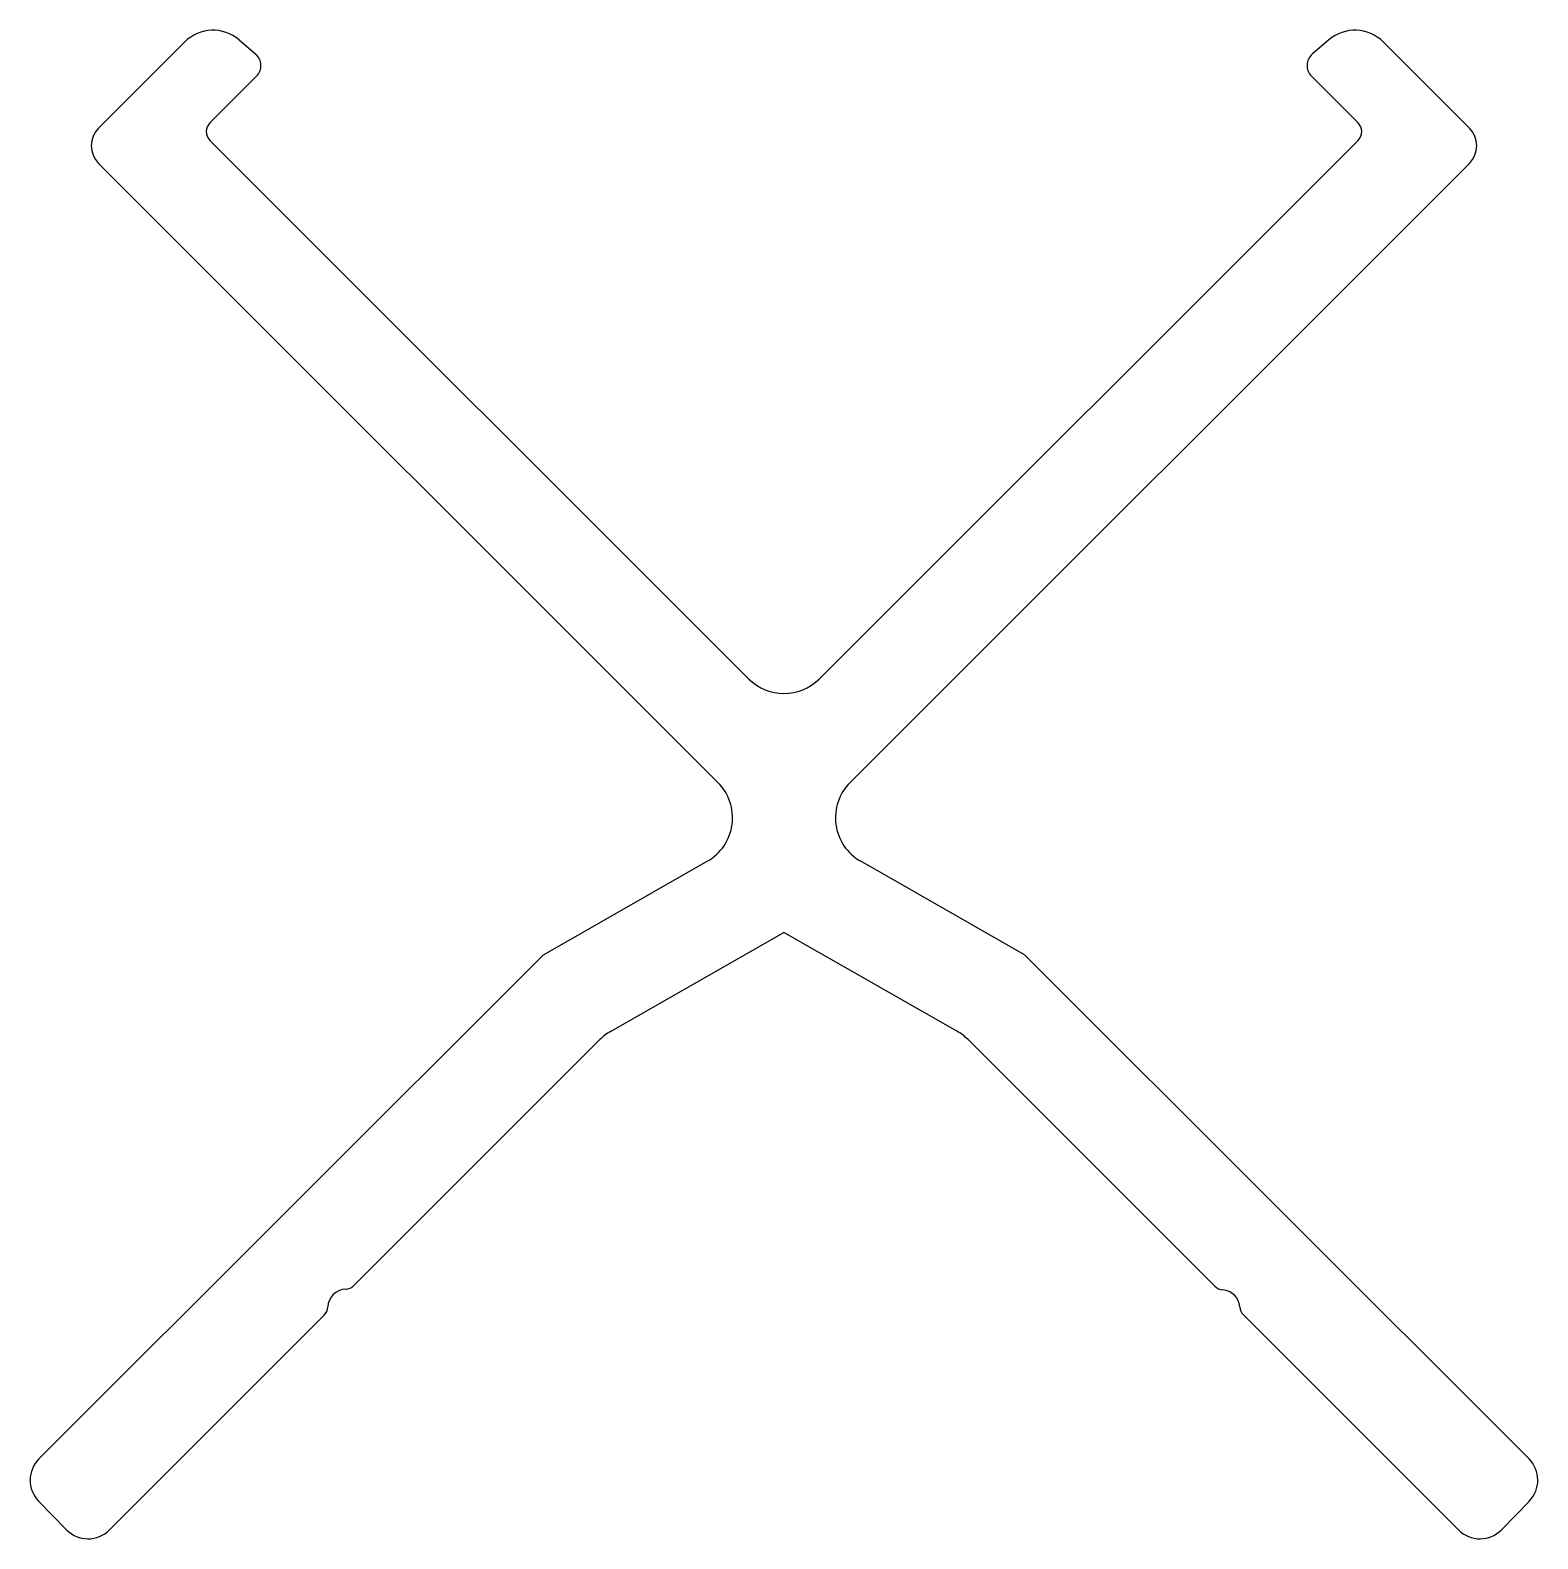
# Model space of a CAD drawing. Extents: x 1844.1 to 1874.2, y 2299.9 to 2330.
import ezdxf

# ---------------------------------------------------------------- set-up
doc = ezdxf.new("R2010")
doc.units = 0
doc.layers.get('0').update_dxf_attribs({"linetype": 'CONTINUOUS'})

msp = doc.modelspace()

# ---------------------------------------------------------------- linework, layer by layer
for p, q in [((1847.147, 2329.804), (1845.424, 2328.081)), ((1848.237, 2329.843), (1848.567, 2329.557)), ((1870.018, 2329.843), (1869.688, 2329.557)), ((1871.108, 2329.804), (1872.831, 2328.081)), ((1848.582, 2329.118), (1847.651, 2328.187)), ((1869.672, 2329.118), (1870.604, 2328.187)), ((1847.651, 2327.833), (1858.42, 2317.064)), ((1870.604, 2327.833), (1859.835, 2317.064)), ((1845.424, 2327.374), (1857.806, 2314.992)), ((1872.831, 2327.374), (1860.449, 2314.992)), ((1854.317, 2311.547), (1857.594, 2313.416)), ((1863.938, 2311.547), (1860.661, 2313.416)), ((1855.658, 2310.009), (1859.127, 2311.988)), ((1862.597, 2310.009), (1859.127, 2311.988)), ((1854.317, 2311.547), (1844.232, 2301.462)), ((1863.938, 2311.547), (1874.023, 2301.462)), ((1855.446, 2309.848), (1850.529, 2304.93)), ((1862.808, 2309.848), (1867.739, 2304.917)), ((1849.933, 2304.335), (1845.638, 2300.04)), ((1868.312, 2304.344), (1872.617, 2300.04)), ((1844.226, 2300.62), (1844.783, 2300.046)), ((1874.029, 2300.62), (1873.471, 2300.046))]:
    msp.add_line(p, q)
for centre, radius, start, end in [((1847.713, 2329.238), 0.8, 49.1019, 135), ((1870.542, 2329.238), 0.8, 45, 130.8981), ((1848.37, 2329.33), 0.3, 315, 49.1019), ((1869.884, 2329.33), 0.3, 130.8981, 225), ((1845.777, 2327.727), 0.5, 135, 225), ((1847.828, 2328.01), 0.25, 135, 225), ((1870.427, 2328.01), 0.25, 315, 45), ((1872.477, 2327.727), 0.5, 315, 45), ((1859.127, 2317.771), 1, 225, 315), ((1857.099, 2314.285), 1, 299.6972, 45), ((1861.156, 2314.285), 1, 135, 240.3028), ((1856.153, 2309.141), 1, 119.6972, 135), ((1862.101, 2309.141), 1, 45, 60.3028), ((1850.373, 2304.491), 0.366, 91.9047, 178.0953), ((1850.352, 2305.107), 0.25, 271.9047, 315), ((1867.916, 2305.094), 0.25, 225, 266.0488), ((1867.874, 2304.479), 0.366, 3.9512, 86.0488), ((1849.757, 2304.512), 0.25, 315, 358.0953), ((1868.489, 2304.521), 0.25, 183.9512, 225), ((1844.656, 2301.038), 0.6, 135, 224.1641), ((1873.598, 2301.038), 0.6, 315.8359, 45), ((1845.214, 2300.464), 0.6, 224.1641, 315), ((1873.041, 2300.464), 0.6, 225, 315.8359)]:
    msp.add_arc(centre, radius, start, end)

doc.saveas('drawing.dxf')
